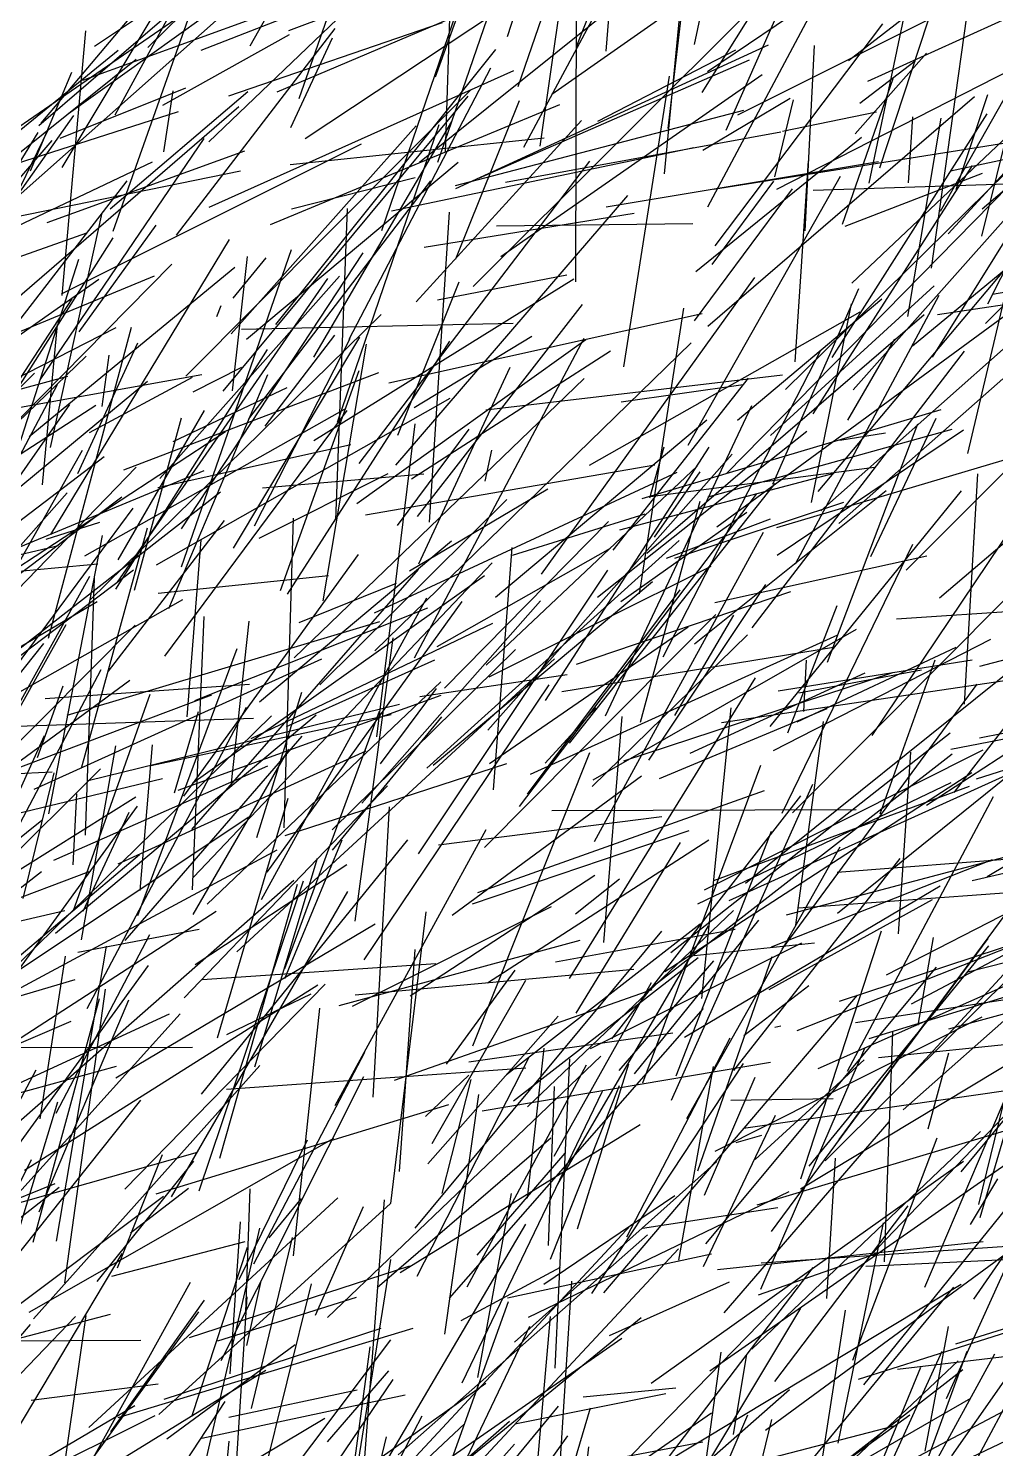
# Model space of a CAD drawing. Header units: metres. Extents: x 0 to 1019, y 0 to 619.
# Drawn here: x 173.8 to 234.1, y 217.4 to 306 of the extents above; entities that cross this region are included whole.
import ezdxf

# ---------------------------------------------------------------- set-up
doc = ezdxf.new("R2010")
doc.units = ezdxf.units.M

msp = doc.modelspace()

# ---------------------------------------------------------------- linework, layer by layer
at = {"color": 62}
for p, q in [((209.779, 304.554), (211.444, 324.235)), ((207.953, 304.873), (212.127, 315.459)), ((178.358, 282.395), (178.802, 285.59)), ((198.511, 238.116), (201.226, 240.697))]:
    msp.add_line(p, q, dxfattribs=at)
at = {"color": 143}
for p, q in [((181.198, 304.777), (200.16, 323.365)), ((181.83, 277.352), (193.869, 280.024)), ((163.729, 268.049), (178.486, 279.278)), ((177.067, 259.836), (181.179, 274.834))]:
    msp.add_line(p, q, dxfattribs=at)
at = {"color": 248}
for p, q in [((199.139, 302.951), (206.029, 321.989)), ((172.806, 282.273), (184.572, 284.397)), ((226.371, 261.867), (236.427, 276.847)), ((225.315, 216.84), (231.741, 222.878))]:
    msp.add_line(p, q, dxfattribs=at)
at = {"color": 103}
for p, q in [((215.778, 301.976), (228.203, 321.794)), ((196.408, 294.602), (215.245, 298.547)), ((195.723, 260.116), (199.213, 264.809))]:
    msp.add_line(p, q, dxfattribs=at)
at = {"color": 179}
for p, q in [((204.299, 302.344), (210.138, 319.398)), ((194.241, 276.34), (208.513, 286.565)), ((221.687, 243.492), (234.971, 248.727))]:
    msp.add_line(p, q, dxfattribs=at)
at = {"color": 89}
for p, q in [((213.657, 299.734), (215.891, 318.884)), ((200.415, 291.598), (204.389, 301.467))]:
    msp.add_line(p, q, dxfattribs=at)
at = {"color": 63}
for p, q in [((215.291, 304.965), (218.21, 318.738)), ((165.973, 263.155), (178.049, 270.231)), ((168.501, 230.245), (174.244, 241.02)), ((195.989, 214.075), (215.804, 217.828))]:
    msp.add_line(p, q, dxfattribs=at)
at = {"color": 129}
for p, q in [((217.273, 299.624), (225.7, 318.726)), ((221.396, 257.058), (235.008, 270.718)), ((202.509, 260.136), (214.9, 268.651)), ((162.991, 224.103), (180.774, 224.173))]:
    msp.add_line(p, q, dxfattribs=at)
at = {"color": 127}
for p, q in [((224.905, 303.964), (242.638, 317.738)), ((195.803, 293.368), (201.002, 308.594)), ((173.878, 297.095), (176.457, 303.243)), ((180.584, 250.648), (186.764, 267.312)), ((217.744, 240.982), (228.11, 254.202)), ((231.014, 220.537), (238.978, 238.153))]:
    msp.add_line(p, q, dxfattribs=at)
at = {"color": 3}
for p, q in [((174.399, 299.91), (194.283, 316.998)), ((188.528, 281.166), (192.858, 286.85)), ((169.419, 272.628), (176.349, 282.52)), ((216.589, 235.949), (233.234, 244.328))]:
    msp.add_line(p, q, dxfattribs=at)
at = {"color": 71}
for p, q in [((190.649, 301.605), (195.919, 316.757)), ((233.58, 288.795), (238.878, 299.286)), ((183.453, 258.089), (194.331, 273.159)), ((226.276, 229.456), (244.529, 248.506)), ((174.062, 230.277), (178.182, 245.48)), ((182.386, 218.029), (190.386, 223.893))]:
    msp.add_line(p, q, dxfattribs=at)
at = {"color": 24}
for p, q in [((213.426, 296.9), (215.301, 316.228)), ((185.025, 294.817), (204.019, 303.335)), ((203.504, 296.39), (220.682, 299.523)), ((184.125, 264.069), (198.673, 269.846)), ((228.025, 249.513), (228.788, 260.828)), ((200.024, 226.798), (215.859, 244.852))]:
    msp.add_line(p, q, dxfattribs=at)
at = {"color": 230}
msp.add_line((175.857, 297.299), (186.67, 315.32), dxfattribs=at)
at = {"color": 11}
for p, q in [((199.769, 298.26), (200.331, 315.452)), ((173.43, 251.722), (175.356, 259.547)), ((184.572, 218.059), (197.25, 220.769))]:
    msp.add_line(p, q, dxfattribs=at)
at = {"color": 140}
for p, q in [((203.641, 305.472), (206.829, 315.373)), ((232.885, 259.172), (252.082, 265.293)), ((182.681, 233.105), (193.678, 252.156))]:
    msp.add_line(p, q, dxfattribs=at)
at = {"color": 95}
for p, q in [((176.257, 300.669), (194.328, 313.605)), ((179.701, 278.449), (195.617, 284.51)), ((203.947, 273.113), (212.21, 275.707)), ((175.023, 256.99), (178.376, 274.34)), ((206.322, 229.215), (210.617, 240.047)), ((204.191, 206.133), (221.229, 221.104))]:
    msp.add_line(p, q, dxfattribs=at)
at = {"color": 250}
for p, q in [((187.592, 304.889), (192.818, 314.17)), ((176.844, 278.216), (180.587, 286.365)), ((190.327, 266.716), (208.418, 284.137)), ((233.111, 231.826), (236.169, 242.239)), ((229.659, 227.475), (234.924, 239.829))]:
    msp.add_line(p, q, dxfattribs=at)
at = {"color": 206}
for p, q in [((226.186, 296.322), (229.85, 313.73)), ((163.686, 288.383), (177.405, 293.227))]:
    msp.add_line(p, q, dxfattribs=at)
at = {"color": 69}
for p, q in [((230.638, 294.563), (241.813, 314.342)), ((174.921, 293.857), (187.249, 298.339)), ((221.022, 250.697), (237.017, 254.938)), ((186.104, 239.833), (204.774, 241.159)), ((206.192, 230.066), (206.554, 239.983)), ((178.949, 228.172), (187.267, 230.323)), ((160.771, 209.881), (173.891, 225.14)), ((204.098, 216.75), (206.812, 220.054))]:
    msp.add_line(p, q, dxfattribs=at)
at = {"color": 61}
for p, q in [((174.546, 300.07), (185.126, 312.623)), ((172.117, 236.868), (190.305, 252.864))]:
    msp.add_line(p, q, dxfattribs=at)
at = {"color": 126}
for p, q in [((177.882, 304.867), (189.611, 312.713)), ((231.25, 297.084), (248.453, 300.758))]:
    msp.add_line(p, q, dxfattribs=at)
at = {"color": 106}
for p, q in [((179.04, 293.328), (185.897, 312.718)), ((217.982, 281.544), (226.987, 289.112)), ((186.408, 258.733), (187.518, 269.013))]:
    msp.add_line(p, q, dxfattribs=at)
at = {"color": 98}
for p, q in [((179.164, 300.581), (185.778, 312.747)), ((231.114, 293.15), (239.269, 302.069)), ((223.237, 207.463), (229.415, 222.496))]:
    msp.add_line(p, q, dxfattribs=at)
at = {"color": 13}
msp.add_line((171.689, 298.833), (190.707, 311.908), dxfattribs=at)
at = {"color": 148}
for p, q in [((185.015, 298.905), (198.999, 312.275)), ((182.257, 266.833), (193.634, 282.138))]:
    msp.add_line(p, q, dxfattribs=at)
at = {"color": 65}
for p, q in [((198.15, 297.637), (216.027, 311.98)), ((172.681, 283.26), (176.489, 289.1)), ((212.509, 276.688), (213.413, 279.886)), ((190.637, 268.933), (196.708, 271.376))]:
    msp.add_line(p, q, dxfattribs=at)
at = {"color": 167}
for p, q in [((216.096, 303.291), (229.844, 312.57)), ((171.328, 286.278), (181.609, 290.547)), ((199.267, 289.052), (207.326, 290.604)), ((180.715, 252.211), (181.494, 261.304)), ((196.582, 240.386), (212.649, 246.036))]:
    msp.add_line(p, q, dxfattribs=at)
at = {"color": 83}
for p, q in [((226.861, 297.284), (231.319, 310.861)), ((216.126, 287.408), (232.754, 301.728)), ((196.233, 283.866), (215.764, 288.192)), ((211.855, 270.704), (214.635, 288.533)), ((202.398, 262.201), (217.635, 279.418)), ((191.925, 265.031), (203.581, 276.585))]:
    msp.add_line(p, q, dxfattribs=at)
at = {"color": 78}
for p, q in [((184.524, 304.609), (200.215, 310.741)), ((195.482, 261.799), (197.882, 281.308)), ((184.558, 239.519), (197.423, 255.38)), ((207.99, 231.123), (211.197, 241.407)), ((208.7, 210.349), (222.702, 228.71)), ((229.018, 214.537), (232.292, 223.489))]:
    msp.add_line(p, q, dxfattribs=at)
at = {"color": 142}
for p, q in [((191.014, 299.114), (207.709, 310.163)), ((204.886, 238.73), (217.723, 250.974))]:
    msp.add_line(p, q, dxfattribs=at)
at = {"color": 215}
for p, q in [((199.29, 297.634), (203.603, 310.193)), ((226.111, 302.674), (237.473, 307.824)), ((177.318, 255.66), (177.879, 271.685))]:
    msp.add_line(p, q, dxfattribs=at)
at = {"color": 194}
for p, q in [((230.082, 291.019), (232.785, 310.428)), ((228.491, 272.183), (241.326, 285.041))]:
    msp.add_line(p, q, dxfattribs=at)
at = {"color": 133}
for p, q in [((177.159, 302.749), (195.454, 309.386)), ((189.921, 270.682), (200.038, 286.476)), ((198.935, 236.433), (204.784, 246.614)), ((192.403, 217.829), (196.233, 222.257))]:
    msp.add_line(p, q, dxfattribs=at)
at = {"color": 93}
for p, q in [((190.001, 305.848), (200.437, 309.79)), ((225.188, 283.437), (235.701, 295.257)), ((189.768, 255.635), (203.597, 260.139)), ((200.176, 250.67), (211.989, 259.367)), ((188.765, 230.546), (190.788, 233.001))]:
    msp.add_line(p, q, dxfattribs=at)
at = {"color": 178}
for p, q in [((201.5, 289.876), (221.481, 309.832)), ((205.665, 298.628), (207.118, 308.68)), ((220.515, 264.654), (232.604, 266.586)), ((197.641, 206.722), (216.356, 219.636))]:
    msp.add_line(p, q, dxfattribs=at)
at = {"color": 211}
for p, q in [((204.648, 298.558), (210.654, 309.772)), ((223.169, 275.89), (240.354, 291.142)), ((204, 239.086), (215.521, 248.025)), ((216.259, 222.261), (236.193, 236.196)), ((219.28, 227), (226.642, 229.566))]:
    msp.add_line(p, q, dxfattribs=at)
at = {"color": 76}
for p, q in [((206.407, 301.869), (217.768, 309.845)), ((191.546, 285.466), (200.151, 300.169)), ((221.796, 264.538), (229.448, 265.966)), ((209.646, 248.978), (210.785, 263.057)), ((186.898, 227.959), (191.167, 236.654))]:
    msp.add_line(p, q, dxfattribs=at)
at = {"color": 159}
for p, q in [((207.892, 290.16), (207.935, 309.319)), ((202.273, 282.181), (220.774, 284.374)), ((232.133, 263.825), (232.961, 278.204)), ((231.277, 261.025), (246.447, 263.925)), ((214.826, 237.985), (224.377, 254.931)), ((191.669, 225.724), (194.655, 232.509)), ((208.343, 220.639), (214.132, 221.203))]:
    msp.add_line(p, q, dxfattribs=at)
at = {"color": 253}
for p, q in [((216.131, 294.848), (223.787, 309.206)), ((179.199, 271.011), (188.672, 285.953)), ((197.898, 212.278), (214.297, 229.873)), ((215.67, 209.661), (232.022, 222.334))]:
    msp.add_line(p, q, dxfattribs=at)
at = {"color": 212}
for p, q in [((225.112, 290.083), (244.799, 308.701)), ((187.357, 286.6), (200.564, 297.636)), ((216.694, 274.893), (235.475, 288.661)), ((175.494, 238.323), (181.327, 249.465))]:
    msp.add_line(p, q, dxfattribs=at)
at = {"color": 14}
for p, q in [((233.241, 294.718), (249.113, 308.32)), ((217.309, 278.241), (236.624, 297.913)), ((197.644, 277.878), (210.051, 285.864)), ((205.914, 210.256), (208.805, 219.946))]:
    msp.add_line(p, q, dxfattribs=at)
at = {"color": 204}
for p, q in [((189.271, 302.018), (202.519, 307.625)), ((214.672, 243.072), (230.622, 252.513))]:
    msp.add_line(p, q, dxfattribs=at)
at = {"color": 23}
for p, q in [((217.993, 300.582), (232.745, 307.964)), ((224.841, 240.954), (233.94, 258.068))]:
    msp.add_line(p, q, dxfattribs=at)
at = {"color": 107}
for p, q in [((170.097, 292.835), (186.021, 306.957)), ((226.289, 273.031), (230.367, 281.659)), ((184.005, 258.918), (202.202, 271.862)), ((174.804, 264.187), (187.539, 265.074)), ((220.314, 243.686), (220.671, 243.77))]:
    msp.add_line(p, q, dxfattribs=at)
at = {"color": 5}
for p, q in [((175.862, 289.305), (177.344, 305.808)), ((183.3, 274.769), (194.626, 291.972))]:
    msp.add_line(p, q, dxfattribs=at)
at = {"color": 205}
for p, q in [((182.139, 301.192), (190.028, 305.597)), ((170.063, 262.823), (183.383, 270.349)), ((191.276, 205.995), (198.305, 219.453))]:
    msp.add_line(p, q, dxfattribs=at)
at = {"color": 109}
for p, q in [((182.99, 293.087), (192.88, 305.961)), ((215.3, 267.596), (227.244, 277.151)), ((179.212, 240.52), (195.374, 250.135)), ((193.134, 245.048), (208.169, 249.119)), ((206.816, 214.739), (207.641, 227.855))]:
    msp.add_line(p, q, dxfattribs=at)
at = {"color": 27}
for p, q in [((186.256, 301.769), (199.588, 306.348)), ((212.316, 273.246), (229.627, 288.124))]:
    msp.add_line(p, q, dxfattribs=at)
at = {"color": 247}
for p, q in [((216.591, 292.406), (227.029, 306.25)), ((215.819, 298.37), (221.252, 301.621)), ((209.741, 263.094), (218.868, 282.463))]:
    msp.add_line(p, q, dxfattribs=at)
at = {"color": 171}
for p, q in [((220.426, 295.936), (240.343, 306.134)), ((183.575, 284.274), (201.375, 302.15)), ((173.804, 225.909), (192.799, 236.758)), ((186.348, 222.074), (186.975, 231.556))]:
    msp.add_line(p, q, dxfattribs=at)
at = {"color": 15}
for p, q in [((189.18, 287.507), (202.899, 304.644)), ((210.889, 284.861), (213.735, 302.982)), ((212.041, 276.649), (230.669, 282.21)), ((221.621, 250.041), (223.333, 262.756)), ((204.064, 224.038), (216.693, 235.322))]:
    msp.add_line(p, q, dxfattribs=at)
at = {"color": 210}
for p, q in [((190.111, 299.797), (192.717, 305.383)), ((220.295, 296.706), (221.465, 301.517)), ((178.04, 227.821), (184.079, 235.329))]:
    msp.add_line(p, q, dxfattribs=at)
at = {"color": 235}
for p, q in [((200.416, 295.989), (219.907, 304.941)), ((225.604, 301.312), (229.05, 303.947)), ((224.866, 281.534), (227.789, 286.59)), ((219.719, 218.558), (236, 230.514)), ((197.041, 208.118), (203.704, 226.58))]:
    msp.add_line(p, q, dxfattribs=at)
at = {"color": 12}
for p, q in [((222.188, 293.347), (222.784, 304.914)), ((205.889, 227.663), (214.063, 233.187))]:
    msp.add_line(p, q, dxfattribs=at)
at = {"color": 222}
for p, q in [((233.216, 293.01), (236.311, 305.517)), ((224.521, 293.766), (227.685, 302.851)), ((162.322, 250.56), (180.421, 268.752)), ((226.773, 241.804), (236.963, 242.853))]:
    msp.add_line(p, q, dxfattribs=at)
at = {"color": 49}
for p, q in [((159.462, 288.441), (179.358, 304.609)), ((186.554, 273.563), (194.414, 286.718)), ((226.88, 256.99), (230.303, 266.598)), ((218.477, 252.673), (235.666, 266.464)), ((194.13, 245.713), (211.521, 247.312)), ((176.025, 227.737), (178.562, 246.06))]:
    msp.add_line(p, q, dxfattribs=at)
at = {"color": 151}
for p, q in [((162.93, 289.967), (180.471, 304.048)), ((198.092, 254.503), (209.883, 272.196)), ((174.423, 232.164), (180.027, 245.403))]:
    msp.add_line(p, q, dxfattribs=at)
at = {"color": 75}
for p, q in [((201.877, 296.652), (218.719, 304.004)), ((188.861, 293.732), (206.893, 301.232)), ((206.004, 264.07), (216.21, 279.864)), ((225.984, 228.79), (244.442, 229.675))]:
    msp.add_line(p, q, dxfattribs=at)
at = {"color": 182}
for p, q in [((209.27, 300.195), (217.87, 304.637)), ((186.48, 283.379), (187.422, 291.737)), ((213.861, 239.133), (222.674, 258.839))]:
    msp.add_line(p, q, dxfattribs=at)
at = {"color": 138}
for p, q in [((225.316, 299.391), (229.767, 304.427)), ((178.751, 265.881), (185.977, 275.287)), ((170.381, 251.018), (178.294, 265.992)), ((224.264, 217.755), (227.074, 231.494))]:
    msp.add_line(p, q, dxfattribs=at)
at = {"color": 111}
for p, q in [((193.768, 286.59), (202.585, 303.505)), ((183.658, 263.048), (184.538, 274.087))]:
    msp.add_line(p, q, dxfattribs=at)
at = {"color": 59}
msp.add_line((203.207, 291.747), (219.519, 303.098), dxfattribs=at)
at = {"color": 192}
for p, q in [((175.737, 299.126), (183.567, 302.266)), ((199.326, 255.064), (213.256, 256.83))]:
    msp.add_line(p, q, dxfattribs=at)
at = {"color": 137}
for p, q in [((178.862, 294.716), (187.431, 302.036)), ((229.686, 217.255), (231.129, 225.031)), ((213.999, 209.898), (232.522, 220.551))]:
    msp.add_line(p, q, dxfattribs=at)
at = {"color": 238}
for p, q in [((182.193, 298.268), (182.792, 302.068)), ((223.016, 241.111), (236.958, 247.286)), ((179.624, 216.795), (188.555, 222.298))]:
    msp.add_line(p, q, dxfattribs=at)
at = {"color": 242}
for p, q in [((167.205, 284.1), (186.878, 301.11)), ((164.48, 254.773), (174.72, 267.613)), ((231.498, 258.316), (235.613, 263.623)), ((172.187, 245.566), (189.264, 254.757)), ((193.967, 244.989), (206.373, 251.212)), ((163.229, 235.605), (182.549, 244.527))]:
    msp.add_line(p, q, dxfattribs=at)
at = {"color": 77}
for p, q in [((185.898, 283.356), (201.182, 301.754)), ((228.637, 296.34), (228.908, 300.453)), ((174.486, 284.055), (184.713, 299.113)), ((202.19, 254.885), (216.626, 269.421)), ((211.552, 240.773), (219.306, 250.372))]:
    msp.add_line(p, q, dxfattribs=at)
at = {"color": 115}
for p, q in [((220.97, 283.459), (239.112, 301.304)), ((212.234, 245.87), (231.371, 260.741)), ((165.589, 238.048), (185.468, 250.924)), ((179.764, 233.586), (192.256, 246.376)), ((206.956, 202.6), (208.709, 217.53))]:
    msp.add_line(p, q, dxfattribs=at)
at = {"color": 160}
for p, q in [((231.605, 295.928), (233.586, 301.849)), ((198.773, 275.177), (200.021, 294.517)), ((165.795, 265.268), (175.571, 283.774))]:
    msp.add_line(p, q, dxfattribs=at)
at = {"color": 64}
for p, q in [((162.888, 281.136), (176.593, 300.544)), ((170.981, 253.715), (174.591, 256.597)), ((166.662, 221.534), (182.177, 233.15))]:
    msp.add_line(p, q, dxfattribs=at)
at = {"color": 113}
for p, q in [((171.703, 297.145), (183.113, 300.785)), ((202.937, 293.665), (215.19, 293.81)), ((168.08, 247.102), (174.756, 261.88)), ((177.169, 250.922), (180.049, 257.087)), ((220.313, 221.591), (228.625, 232.542)), ((205.249, 213.649), (206.319, 225.654))]:
    msp.add_line(p, q, dxfattribs=at)
at = {"color": 50}
for p, q in [((197.943, 288.92), (208.242, 300.219)), ((194.143, 250.305), (196.493, 267.975))]:
    msp.add_line(p, q, dxfattribs=at)
at = {"color": 116}
for p, q in [((200.385, 296.169), (218.363, 300.874)), ((183.085, 258.466), (199.501, 264.399)), ((213.351, 211.875), (221.936, 226.172))]:
    msp.add_line(p, q, dxfattribs=at)
at = {"color": 8}
for p, q in [((220.788, 299.562), (226.651, 300.764)), ((203.567, 240.741), (215.645, 250.133))]:
    msp.add_line(p, q, dxfattribs=at)
at = {"color": 1}
for p, q in [((223.887, 285.453), (233.536, 300.642)), ((220.025, 280.583), (230.24, 289.915)), ((195.981, 212.529), (211.974, 225.593))]:
    msp.add_line(p, q, dxfattribs=at)
at = {"color": 119}
for p, q in [((228.597, 288.013), (230.677, 300.372)), ((221.924, 234.229), (226.951, 249.696))]:
    msp.add_line(p, q, dxfattribs=at)
at = {"color": 246}
for p, q in [((228.898, 286.178), (246.921, 301.096)), ((186.75, 248.379), (206.561, 266.657)), ((177.48, 259.069), (196.893, 263.831)), ((192.892, 238.814), (202.294, 256.015))]:
    msp.add_line(p, q, dxfattribs=at)
at = {"color": 241}
for p, q in [((162.16, 279.611), (174.359, 299.481)), ((190.171, 294.716), (197.884, 296.676)), ((213.237, 216.422), (231.915, 227.654)), ((185.594, 204.577), (200.975, 218.976))]:
    msp.add_line(p, q, dxfattribs=at)
at = {"color": 4}
for p, q in [((168.392, 286.119), (175.03, 299.73)), ((225.528, 221.73), (242.956, 227.274))]:
    msp.add_line(p, q, dxfattribs=at)
at = {"color": 32}
for p, q in [((186.407, 286.919), (197.929, 299.898)), ((198.598, 259.837), (214.337, 274.042)), ((171.003, 245.819), (187.498, 256.799)), ((158.235, 240.777), (174.574, 253.391))]:
    msp.add_line(p, q, dxfattribs=at)
at = {"color": 108}
for p, q in [((193.041, 281.41), (199.368, 299.972)), ((187.314, 225.916), (187.578, 233.604))]:
    msp.add_line(p, q, dxfattribs=at)
at = {"color": 147}
for p, q in [((167.881, 290.452), (175.233, 298.973)), ((179.346, 219.353), (197.741, 224.919))]:
    msp.add_line(p, q, dxfattribs=at)
at = {"color": 46}
for p, q in [((175.816, 289.42), (194.528, 298.782)), ((179.783, 249.098), (190.824, 261.839))]:
    msp.add_line(p, q, dxfattribs=at)
at = {"color": 199}
for p, q in [((190.087, 297.481), (205.919, 299.144)), ((228.015, 207.634), (237.066, 224.554))]:
    msp.add_line(p, q, dxfattribs=at)
at = {"color": 48}
for p, q in [((215.383, 290.817), (225.702, 299.198)), ((217.733, 218.29), (218.555, 223.289))]:
    msp.add_line(p, q, dxfattribs=at)
at = {"color": 255}
msp.add_line((216.472, 295.94), (236.099, 299.064), dxfattribs=at)
at = {"color": 189}
for p, q in [((165.942, 290.271), (181.489, 297.643)), ((220.004, 262.44), (231.942, 277.132)), ((166.625, 255.477), (182.108, 259.194))]:
    msp.add_line(p, q, dxfattribs=at)
at = {"color": 187}
for p, q in [((194.385, 278.844), (208.769, 297.681)), ((206.611, 222.419), (207.521, 241.709))]:
    msp.add_line(p, q, dxfattribs=at)
at = {"color": 26}
for p, q in [((209.786, 294.852), (226.767, 297.664)), ((189.467, 270.916), (194.373, 284.632)), ((188.165, 263.986), (200.137, 274.007)), ((207.025, 264.612), (223.965, 267.394)), ((222.437, 235.032), (233.656, 248.767)), ((184.6, 246.665), (199.16, 247.667))]:
    msp.add_line(p, q, dxfattribs=at)
at = {"color": 85}
for p, q in [((221.576, 285.173), (222.401, 297.702)), ((210.693, 270.238), (218.549, 275.808)), ((233.082, 266.2), (248.001, 270.168)), ((221.125, 262.035), (224.199, 269.993))]:
    msp.add_line(p, q, dxfattribs=at)
at = {"color": 228}
for p, q in [((230.133, 285.469), (237.747, 297.686)), ((210.882, 260.296), (227.671, 265.8))]:
    msp.add_line(p, q, dxfattribs=at)
at = {"color": 117}
for p, q in [((170.221, 293.655), (186.983, 297.079)), ((192.139, 270.272), (194.841, 286.279))]:
    msp.add_line(p, q, dxfattribs=at)
at = {"color": 101}
for p, q in [((214.907, 279.987), (224.407, 296.751)), ((186.521, 289.149), (188.585, 291.661)), ((168.416, 276.316), (177.963, 282.478)), ((176.567, 250.964), (181.354, 264.447))]:
    msp.add_line(p, q, dxfattribs=at)
at = {"color": 73}
for p, q in [((222.688, 281.944), (232.637, 297.416)), ((174.317, 260.504), (175.924, 264.971)), ((208.891, 227.086), (218.357, 241.426))]:
    msp.add_line(p, q, dxfattribs=at)
at = {"color": 184}
for p, q in [((224.688, 293.645), (233.248, 296.952)), ((228.241, 240.106), (240.533, 253.48)), ((199.041, 212.511), (205.016, 225.052))]:
    msp.add_line(p, q, dxfattribs=at)
at = {"color": 121}
for p, q in [((232.331, 279.456), (236.523, 297.204)), ((230.563, 270.461), (240.435, 278.878)), ((171.067, 207.575), (184.386, 225.935)), ((229.879, 215.762), (234.027, 223.319))]:
    msp.add_line(p, q, dxfattribs=at)
at = {"color": 164}
msp.add_line((233.445, 287.564), (242.831, 297.024), dxfattribs=at)
at = {"color": 195}
for p, q in [((167.858, 280.857), (179.907, 296.461)), ((188.35, 277.322), (198.411, 278.196))]:
    msp.add_line(p, q, dxfattribs=at)
at = {"color": 245}
for p, q in [((187.511, 281.624), (198.862, 296.456)), ((204.382, 257.453), (219.155, 276.921)), ((209.059, 255.263), (219.589, 274.555))]:
    msp.add_line(p, q, dxfattribs=at)
at = {"color": 135}
msp.add_line((215.3, 287.728), (221.396, 295.961), dxfattribs=at)
at = {"color": 34}
for p, q in [((216.397, 291.251), (220.236, 296.451)), ((198.996, 260.034), (212.672, 271.477)), ((224.316, 236.678), (236.156, 252.716)), ((173.919, 220.431), (181.84, 221.459))]:
    msp.add_line(p, q, dxfattribs=at)
at = {"color": 130}
for p, q in [((222.7, 295.878), (239.909, 296.437)), ((179.354, 272.834), (184.734, 282.133)), ((177.424, 244.845), (187.351, 263.646)), ((174.484, 205.729), (177.354, 225.72))]:
    msp.add_line(p, q, dxfattribs=at)
at = {"color": 58}
for p, q in [((196.668, 278.734), (211.139, 295.543)), ((165.725, 225.121), (183.213, 244.513)), ((188.72, 211.919), (202.288, 221.498))]:
    msp.add_line(p, q, dxfattribs=at)
at = {"color": 18}
for p, q in [((223.015, 277.093), (238.46, 295.468)), ((181.943, 277.906), (193.153, 290.518)), ((202.24, 277.729), (202.654, 279.667)), ((195.259, 239.325), (196.264, 257.428))]:
    msp.add_line(p, q, dxfattribs=at)
at = {"color": 29}
for p, q in [((175.134, 279.833), (178.346, 294.459)), ((216.558, 270.179), (229.785, 273.085)), ((227.944, 222.367), (244.211, 224.285))]:
    msp.add_line(p, q, dxfattribs=at)
at = {"color": 42}
for p, q in [((192.935, 275.309), (193.665, 294.734)), ((170.52, 259.07), (177.583, 271.812)), ((177.067, 249.141), (179.215, 261.234))]:
    msp.add_line(p, q, dxfattribs=at)
at = {"color": 10}
for p, q in [((198.441, 292.327), (211.525, 294.453)), ((197.802, 282.333), (205.158, 286.78)), ((215.928, 233.223), (219.071, 240.566)), ((155.937, 226.129), (175.425, 233.936))]:
    msp.add_line(p, q, dxfattribs=at)
at = {"color": 37}
for p, q in [((176.931, 287.042), (181.725, 293.694)), ((233.063, 261.74), (247.327, 264.548)), ((185.554, 243.018), (189.946, 257.978)), ((204.879, 233.026), (205.917, 242.372)), ((222.11, 209.329), (224.703, 226.044))]:
    msp.add_line(p, q, dxfattribs=at)
at = {"color": 217}
for p, q in [((169.192, 277.379), (179.04, 292.917)), ((162.02, 270.545), (175.638, 273.724)), ((205.077, 259.476), (224.237, 268.159)), ((207.881, 250.754), (210.62, 252.947)), ((181.726, 233.292), (199.979, 238.869))]:
    msp.add_line(p, q, dxfattribs=at)
at = {"color": 17}
for p, q in [((175.155, 274.403), (186.303, 292.809)), ((201.776, 221.846), (203.878, 233.324)), ((202.961, 208.39), (221.708, 227.626))]:
    msp.add_line(p, q, dxfattribs=at)
at = {"color": 188}
for p, q in [((233.878, 289.407), (250.607, 292.324)), ((160.319, 262.268), (179.578, 276.759)), ((219.947, 246.036), (230.135, 251.655)), ((203.624, 226.806), (216.359, 229.565))]:
    msp.add_line(p, q, dxfattribs=at)
at = {"color": 22}
for p, q in [((171.357, 274.312), (176.9, 291.582)), ((196.892, 234.688), (197.873, 248.543)), ((211.077, 230.608), (217.517, 243.021)), ((223.545, 226.772), (224.093, 235.529))]:
    msp.add_line(p, q, dxfattribs=at)
at = {"color": 91}
for p, q in [((183.306, 272.402), (190.154, 292.181)), ((220.419, 274.844), (239.832, 280.61)), ((210.639, 274.693), (224.012, 278.237))]:
    msp.add_line(p, q, dxfattribs=at)
at = {"color": 186}
for p, q in [((168.287, 276.64), (182.706, 291.272)), ((183.948, 256.02), (198.092, 272.229)), ((216.495, 252.84), (232.442, 258.708))]:
    msp.add_line(p, q, dxfattribs=at)
at = {"color": 236}
for p, q in [((173.795, 280.523), (186.621, 291.083)), ((189.752, 247.356), (195.656, 263.395)), ((227.277, 246.957), (236.545, 251.719))]:
    msp.add_line(p, q, dxfattribs=at)
at = {"color": 232}
for p, q in [((169.337, 284.131), (178.142, 290.325)), ((192.932, 204.91), (196.084, 218.152))]:
    msp.add_line(p, q, dxfattribs=at)
at = {"color": 180}
msp.add_line((179.309, 271.429), (192.425, 290.381), dxfattribs=at)
at = {"color": 47}
for p, q in [((191.565, 280.267), (207.778, 290.354)), ((169.894, 220.303), (175.585, 239.029))]:
    msp.add_line(p, q, dxfattribs=at)
at = {"color": 144}
for p, q in [((196.793, 280.596), (200.623, 290.16)), ((227.894, 269.154), (243.962, 270.209)), ((220.092, 248.697), (233.869, 254.153))]:
    msp.add_line(p, q, dxfattribs=at)
at = {"color": 105}
for p, q in [((205.752, 271.929), (219.067, 290.433)), ((202.494, 265.542), (216.34, 272.434)), ((220.093, 230.939), (233.613, 249.21)), ((190.277, 229.44), (191.933, 244.876))]:
    msp.add_line(p, q, dxfattribs=at)
at = {"color": 154}
for p, q in [((220.186, 277.554), (225.546, 289.757)), ((168.564, 263.31), (180.306, 272.211)), ((224.192, 253.361), (238.927, 254.487))]:
    msp.add_line(p, q, dxfattribs=at)
at = {"color": 82}
for p, q in [((230.454, 288.131), (245.945, 290.417)), ((232.51, 231.377), (234.215, 234.242))]:
    msp.add_line(p, q, dxfattribs=at)
at = {"color": 88}
for p, q in [((198.023, 275.533), (208.317, 288.761)), ((187.858, 274.957), (193.822, 286.638)), ((197.873, 231.147), (213.252, 249.668))]:
    msp.add_line(p, q, dxfattribs=at)
at = {"color": 55}
msp.add_line((221.596, 272.582), (230.551, 289.343), dxfattribs=at)
at = {"color": 2}
for p, q in [((222.581, 276.405), (225.078, 288.793)), ((233.549, 253.079), (238.232, 255.904))]:
    msp.add_line(p, q, dxfattribs=at)
at = {"color": 52}
for p, q in [((177.581, 270.313), (195.748, 288.132)), ((215.277, 248.153), (222.781, 248.941)), ((215.504, 234.731), (220.132, 248.086))]:
    msp.add_line(p, q, dxfattribs=at)
at = {"color": 165}
for p, q in [((185.505, 288.009), (185.778, 288.697)), ((166.691, 257.454), (185.192, 264.42)), ((215.86, 228.756), (220.341, 238.207))]:
    msp.add_line(p, q, dxfattribs=at)
at = {"color": 35}
for p, q in [((208.74, 278.726), (225.624, 288.299)), ((160.555, 270.736), (174.132, 284.476)), ((184.146, 247.6), (193.616, 253.829))]:
    msp.add_line(p, q, dxfattribs=at)
at = {"color": 173}
for p, q in [((162.841, 278.96), (179.222, 287.321)), ((174.627, 277.503), (175.57, 287.501)), ((232.604, 252.832), (251.656, 257.273))]:
    msp.add_line(p, q, dxfattribs=at)
at = {"color": 220}
for p, q in [((175.009, 267.948), (180.187, 287.344)), ((213.812, 248.337), (231.23, 262.04))]:
    msp.add_line(p, q, dxfattribs=at)
at = {"color": 240}
for p, q in [((187.038, 287.218), (203.989, 287.583)), ((188.639, 253.357), (200.811, 270.243)), ((206.546, 235.643), (212.604, 246.475)), ((231.585, 223.941), (236.411, 225.454)), ((201.239, 209.596), (207.404, 218.216))]:
    msp.add_line(p, q, dxfattribs=at)
at = {"color": 229}
msp.add_line((195.357, 267.155), (215.084, 286.37), dxfattribs=at)
at = {"color": 254}
for p, q in [((197.842, 266.714), (208.41, 286.661)), ((167.546, 249.977), (180.45, 258.044))]:
    msp.add_line(p, q, dxfattribs=at)
at = {"color": 120}
msp.add_line((169.008, 277.477), (177.353, 285.539), dxfattribs=at)
at = {"color": 43}
for p, q in [((213.346, 266.775), (223.175, 285.898)), ((220.764, 248.552), (232.932, 265.082)), ((167.647, 222.727), (180.776, 239.14))]:
    msp.add_line(p, q, dxfattribs=at)
at = {"color": 99}
for p, q in [((218.89, 268.586), (232.141, 285.835)), ((167.366, 212.357), (181.657, 219.476))]:
    msp.add_line(p, q, dxfattribs=at)
at = {"color": 122}
for p, q in [((167.096, 281.811), (176.212, 284.294)), ((166.897, 237.872), (179.247, 241.267))]:
    msp.add_line(p, q, dxfattribs=at)
at = {"color": 153}
for p, q in [((182.519, 269.797), (188.677, 284.382)), ((231.924, 234.677), (243.518, 248.706))]:
    msp.add_line(p, q, dxfattribs=at)
at = {"color": 104}
for p, q in [((184.027, 283.317), (187.072, 284.843)), ((194.542, 257.664), (205.687, 270.281)), ((223.453, 235.351), (242.2, 254.029))]:
    msp.add_line(p, q, dxfattribs=at)
at = {"color": 66}
for p, q in [((198.113, 272.59), (203.8, 284.847)), ((202.382, 246.461), (216.195, 255.373)), ((198.659, 235.168), (206.793, 244.378))]:
    msp.add_line(p, q, dxfattribs=at)
at = {"color": 163}
msp.add_line((168.969, 273.867), (181.187, 283.969), dxfattribs=at)
at = {"color": 227}
for p, q in [((177.566, 280.775), (183.979, 284.228)), ((174.083, 225.5), (188.196, 241.308)), ((202.054, 238.482), (220.03, 241.507))]:
    msp.add_line(p, q, dxfattribs=at)
at = {"color": 191}
for p, q in [((182.787, 280.203), (189.891, 283.58)), ((166.838, 261.471), (177.139, 279.677)), ((183.996, 252.261), (184.715, 269.305)), ((185.698, 235.527), (190.535, 252.606))]:
    msp.add_line(p, q, dxfattribs=at)
at = {"color": 87}
for p, q in [((210.217, 273.431), (218.671, 284.16)), ((221.101, 212.633), (239.806, 222.512))]:
    msp.add_line(p, q, dxfattribs=at)
at = {"color": 249}
for p, q in [((210.713, 282.68), (218.331, 283.772)), ((199.248, 267.419), (210.054, 273.552))]:
    msp.add_line(p, q, dxfattribs=at)
at = {"color": 36}
for p, q in [((224.304, 275.092), (234.521, 284.123)), ((171.03, 241.75), (176.421, 244.071))]:
    msp.add_line(p, q, dxfattribs=at)
at = {"color": 251}
msp.add_line((181.737, 272.529), (200.058, 282.916), dxfattribs=at)
at = {"color": 28}
msp.add_line((177.268, 273.087), (193.507, 282.247), dxfattribs=at)
at = {"color": 70}
for p, q in [((180.363, 270.932), (183.296, 281.676)), ((215.023, 260.767), (225.942, 265.776)), ((210.004, 224.456), (217.485, 227.817)), ((204.097, 218.962), (213.5, 220.84))]:
    msp.add_line(p, q, dxfattribs=at)
at = {"color": 190}
for p, q in [((171.548, 271.337), (186.048, 280.844)), ((182.218, 220.487), (195.756, 224.925))]:
    msp.add_line(p, q, dxfattribs=at)
at = {"color": 21}
msp.add_line((196.765, 274.97), (201.242, 280.974), dxfattribs=at)
at = {"color": 208}
for p, q in [((202.889, 270.497), (216.063, 281.56)), ((157.288, 258.82), (175.242, 259.605)), ((160.851, 242.485), (178.261, 259.799)), ((210.606, 240.994), (216.497, 247.831))]:
    msp.add_line(p, q, dxfattribs=at)
at = {"color": 201}
msp.add_line((209.246, 270.5), (222.296, 280.862), dxfattribs=at)
at = {"color": 90}
for p, q in [((216.156, 276.75), (231.356, 280.977)), ((181.347, 204.286), (196.36, 224.187))]:
    msp.add_line(p, q, dxfattribs=at)
at = {"color": 203}
for p, q in [((220.454, 273.128), (232.064, 280.938)), ((229.857, 237.36), (231.157, 242.092)), ((157.144, 219.241), (175.666, 233.707))]:
    msp.add_line(p, q, dxfattribs=at)
at = {"color": 38}
for p, q in [((223.585, 266.451), (229.212, 281.322)), ((212.453, 260.346), (219.736, 271.298)), ((183.466, 245.513), (196.142, 258.739))]:
    msp.add_line(p, q, dxfattribs=at)
at = {"color": 202}
msp.add_line((224.365, 280.288), (227.201, 280.751), dxfattribs=at)
at = {"color": 176}
for p, q in [((169.09, 271.932), (184.722, 278.405)), ((197.553, 245.636), (209.086, 253.176)), ((185.565, 224.127), (194.215, 226.848))]:
    msp.add_line(p, q, dxfattribs=at)
at = {"color": 155}
for p, q in [((169.552, 267.349), (180.485, 278.601)), ((188.141, 274.182), (196.198, 278.222)), ((169.098, 225.636), (173.953, 235.435))]:
    msp.add_line(p, q, dxfattribs=at)
at = {"color": 79}
for p, q in [((194.769, 275.64), (212.82, 278.755)), ((213.541, 272.926), (220.025, 275.383)), ((198.162, 264.307), (207.359, 265.69)), ((186.82, 209.163), (191.414, 227.693))]:
    msp.add_line(p, q, dxfattribs=at)
at = {"color": 41}
msp.add_line((195.335, 269.521), (214.221, 278.299), dxfattribs=at)
at = {"color": 168}
for p, q in [((202.308, 266.268), (215.458, 278.682)), ((217.892, 236.505), (219.494, 236.953)), ((193.364, 205.737), (204.061, 217.679))]:
    msp.add_line(p, q, dxfattribs=at)
at = {"color": 197}
for p, q in [((212.522, 276.784), (226.511, 278.605)), ((228.311, 238.54), (238.449, 247.52)), ((193.374, 210.552), (196.357, 229.211))]:
    msp.add_line(p, q, dxfattribs=at)
at = {"color": 60}
for p, q in [((212.801, 274.247), (215.651, 278.311)), ((189.711, 256.113), (190.29, 275.424)), ((161.219, 271.035), (178.094, 272.583)), ((221.692, 262.733), (231.608, 267.394)), ((201.224, 241.527), (213.949, 243.332))]:
    msp.add_line(p, q, dxfattribs=at)
at = {"color": 177}
for p, q in [((197.513, 272.155), (206.145, 277.255)), ((187.81, 228.931), (194.735, 242.127))]:
    msp.add_line(p, q, dxfattribs=at)
at = {"color": 231}
for p, q in [((207.499, 261.409), (220.335, 277.593)), ((202.751, 258.494), (203.916, 273.609)), ((221.898, 233.601), (241.6, 245.472)), ((187.387, 223.839), (188.247, 227.763))]:
    msp.add_line(p, q, dxfattribs=at)
at = {"color": 100}
msp.add_line((159.549, 258.314), (176.18, 277.016), dxfattribs=at)
at = {"color": 56}
for p, q in [((172.49, 266.75), (185.734, 277.063)), ((233.022, 232.636), (236.889, 248.455)), ((200.801, 221.515), (209.558, 239.703)), ((216.922, 215.531), (218.618, 219.512)), ((217.752, 209.474), (220.117, 219.215))]:
    msp.add_line(p, q, dxfattribs=at)
at = {"color": 207}
msp.add_line((211.929, 262.718), (215.644, 276.484), dxfattribs=at)
at = {"color": 152}
for p, q in [((214.077, 272.93), (224.615, 276.436)), ((178.164, 210.931), (192.245, 219.301))]:
    msp.add_line(p, q, dxfattribs=at)
at = {"color": 102}
msp.add_line((166.455, 257.389), (180.286, 276.057), dxfattribs=at)
at = {"color": 110}
for p, q in [((174.854, 274.111), (178.213, 275.178)), ((164.558, 253.918), (180.081, 265.337))]:
    msp.add_line(p, q, dxfattribs=at)
at = {"color": 74}
for p, q in [((199.705, 264.823), (209.924, 275.224)), ((181.846, 270.749), (192.474, 271.861)), ((222.12, 263.383), (222.271, 266.569)), ((229.772, 257.536), (244.286, 267.01))]:
    msp.add_line(p, q, dxfattribs=at)
at = {"color": 33}
for p, q in [((220.76, 257.03), (228.913, 273.815)), ((188.286, 251.658), (198.612, 270.454))]:
    msp.add_line(p, q, dxfattribs=at)
at = {"color": 225}
for p, q in [((184.041, 253.04), (202.667, 272.65)), ((225.168, 222.919), (230.434, 236.793)), ((175.007, 211.775), (183.864, 227.795))]:
    msp.add_line(p, q, dxfattribs=at)
at = {"color": 6}
msp.add_line((204.88, 258.216), (214.397, 270.967), dxfattribs=at)
at = {"color": 196}
for p, q in [((207.936, 266.333), (221.304, 270.867)), ((218.353, 237.384), (238.272, 240.262))]:
    msp.add_line(p, q, dxfattribs=at)
at = {"color": 112}
for p, q in [((214.058, 263.122), (217.756, 269.384)), ((174.481, 237.974), (176.079, 248.122)), ((219.193, 232.604), (236.562, 237.808))]:
    msp.add_line(p, q, dxfattribs=at)
at = {"color": 30}
for p, q in [((168.699, 255.554), (176.12, 268.801)), ((174.106, 258.54), (192.046, 266.651)), ((175.517, 230.343), (178.627, 248.745)), ((195.499, 227.446), (206.326, 236.781))]:
    msp.add_line(p, q, dxfattribs=at)
at = {"color": 128}
for p, q in [((176.169, 263.143), (195.678, 268.995)), ((184.397, 233.485), (190.913, 252.82)), ((201.112, 227.495), (208.55, 241.332))]:
    msp.add_line(p, q, dxfattribs=at)
at = {"color": 150}
for p, q in [((187.655, 261.682), (202.714, 268.878)), ((215.757, 245.469), (217.579, 263.611)), ((217.148, 225.884), (227.434, 237.782))]:
    msp.add_line(p, q, dxfattribs=at)
at = {"color": 219}
for p, q in [((208.966, 259.115), (225.401, 268.517)), ((231.163, 243.587), (243.551, 247.007))]:
    msp.add_line(p, q, dxfattribs=at)
at = {"color": 131}
for p, q in [((208.92, 258.695), (218.608, 268.158)), ((207.497, 246.724), (219.089, 265.482)), ((188.001, 255.508), (190.807, 264.573)), ((213.489, 208.539), (228.724, 219.523))]:
    msp.add_line(p, q, dxfattribs=at)
at = {"color": 19}
for p, q in [((220.216, 260.948), (233.784, 267.893)), ((189.738, 246.729), (193.316, 255.364)), ((207.919, 244.572), (214.423, 255.21))]:
    msp.add_line(p, q, dxfattribs=at)
at = {"color": 20}
for p, q in [((189.858, 262.446), (199.104, 266.589)), ((183.702, 211.802), (188.197, 231.155))]:
    msp.add_line(p, q, dxfattribs=at)
at = {"color": 233}
for p, q in [((192.698, 255.985), (204.129, 267.248)), ((167.595, 239.625), (180.563, 257.476))]:
    msp.add_line(p, q, dxfattribs=at)
at = {"color": 84}
msp.add_line((184.895, 251.353), (199.465, 265.221), dxfattribs=at)
at = {"color": 158}
for p, q in [((194.694, 247.88), (206.228, 265.027)), ((212.076, 240.224), (219.428, 260.026)), ((179.305, 228.68), (182.123, 235.744))]:
    msp.add_line(p, q, dxfattribs=at)
at = {"color": 124}
for p, q in [((216.982, 262.697), (235.621, 265.446)), ((169.145, 230.854), (181.252, 247.534))]:
    msp.add_line(p, q, dxfattribs=at)
at = {"color": 67}
for p, q in [((172.192, 246.724), (188.915, 263.096)), ((200.733, 225.393), (206.931, 228.727))]:
    msp.add_line(p, q, dxfattribs=at)
at = {"color": 123}
for p, q in [((175.451, 249.557), (191.711, 263.156)), ((206.393, 257.196), (225.373, 257.261)), ((169.615, 249.477), (176.03, 250.968)), ((204.95, 225.615), (221.188, 233.444))]:
    msp.add_line(p, q, dxfattribs=at)
at = {"color": 239}
for p, q in [((181.383, 260.002), (196.375, 263.192)), ((195.199, 214.014), (211.318, 231.349))]:
    msp.add_line(p, q, dxfattribs=at)
at = {"color": 166}
msp.add_line((182.866, 258.309), (184.37, 263.374), dxfattribs=at)
at = {"color": 139}
msp.add_line((192.724, 254.731), (199.543, 263.047), dxfattribs=at)
at = {"color": 169}
for p, q in [((205.982, 260.162), (209.137, 263.598)), ((224.328, 245.318), (237.991, 249.797))]:
    msp.add_line(p, q, dxfattribs=at)
at = {"color": 209}
for p, q in [((213.108, 259.206), (223.568, 263.562)), ((224.476, 209.72), (230.73, 223.488))]:
    msp.add_line(p, q, dxfattribs=at)
at = {"color": 170}
msp.add_line((170.793, 262.39), (187.792, 262.968), dxfattribs=at)
at = {"color": 45}
msp.add_line((179.346, 253.868), (194.814, 260.914), dxfattribs=at)
at = {"color": 237}
for p, q in [((184.039, 250.716), (189.988, 261.022)), ((176.842, 248.372), (184.404, 249.806))]:
    msp.add_line(p, q, dxfattribs=at)
at = {"color": 141}
for p, q in [((201.476, 242.521), (208.773, 260.809)), ((181.879, 219.53), (196.338, 232.691))]:
    msp.add_line(p, q, dxfattribs=at)
at = {"color": 185}
for p, q in [((215.912, 252.263), (233.295, 260.973)), ((201.776, 252.09), (219.652, 258.441)), ((186.395, 211.422), (187.405, 226.864))]:
    msp.add_line(p, q, dxfattribs=at)
at = {"color": 175}
for p, q in [((224.222, 250.799), (236.559, 260.767)), ((218.377, 243.166), (222.43, 246.279)), ((171.198, 215.472), (179.594, 229.579))]:
    msp.add_line(p, q, dxfattribs=at)
at = {"color": 68}
msp.add_line((175.336, 254.105), (188.687, 259.99), dxfattribs=at)
at = {"color": 161}
for p, q in [((213.442, 247.163), (232.599, 259.579)), ((168.761, 244.385), (180.681, 254.459)), ((215.993, 230.181), (230.387, 247.425))]:
    msp.add_line(p, q, dxfattribs=at)
at = {"color": 86}
msp.add_line((217.449, 251.586), (235.611, 259.803), dxfattribs=at)
at = {"color": 40}
msp.add_line((215.492, 251.375), (231.305, 258.94), dxfattribs=at)
at = {"color": 39}
for p, q in [((176.547, 253.807), (176.772, 258.241)), ((226.189, 242.975), (242.614, 248.025))]:
    msp.add_line(p, q, dxfattribs=at)
at = {"color": 80}
msp.add_line((210.133, 242.969), (221.918, 258.121), dxfattribs=at)
at = {"color": 31}
msp.add_line((201.449, 251.377), (214.958, 255.951), dxfattribs=at)
at = {"color": 16}
for p, q in [((214.156, 240.663), (220.102, 255.911)), ((189.098, 206.322), (203.754, 219.121))]:
    msp.add_line(p, q, dxfattribs=at)
at = {"color": 174}
for p, q in [((187.87, 241.212), (191.781, 254.225)), ((175.788, 204.8), (186.031, 220.344))]:
    msp.add_line(p, q, dxfattribs=at)
at = {"color": 81}
for p, q in [((228.834, 245.14), (246.904, 254.744)), ((177.531, 218.724), (193.051, 233.054)), ((180.118, 230.863), (183.735, 233.643)), ((157.577, 205.837), (176.702, 225.639))]:
    msp.add_line(p, q, dxfattribs=at)
at = {"color": 181}
for p, q in [((162.828, 247.857), (177.539, 253.396)), ((229.249, 243.806), (230.206, 249.288)), ((199.561, 233.326), (201.367, 240.434)), ((187.182, 207.991), (196.494, 221.721))]:
    msp.add_line(p, q, dxfattribs=at)
at = {"color": 146}
for p, q in [((221.785, 251.127), (239.921, 252.469)), ((196.941, 228.398), (211.908, 237.614))]:
    msp.add_line(p, q, dxfattribs=at)
at = {"color": 149}
for p, q in [((196.365, 232.704), (198.566, 250.886)), ((172.395, 242.422), (183.984, 242.445))]:
    msp.add_line(p, q, dxfattribs=at)
at = {"color": 9}
msp.add_line((206.636, 247.772), (217.822, 249.801), dxfattribs=at)
at = {"color": 132}
msp.add_line((206.767, 233.904), (216.166, 250.007), dxfattribs=at)
at = {"color": 244}
for p, q in [((208.801, 242.369), (221.994, 248.945)), ((209.647, 227.13), (225.462, 245.676)), ((186.256, 219.363), (194.25, 221.075))]:
    msp.add_line(p, q, dxfattribs=at)
at = {"color": 7}
for p, q in [((232.336, 247.149), (236.246, 248.125)), ((192.404, 225.581), (209.447, 241.877))]:
    msp.add_line(p, q, dxfattribs=at)
at = {"color": 214}
msp.add_line((199.832, 241.382), (204.106, 247.244), dxfattribs=at)
at = {"color": 51}
for p, q in [((167.397, 243.934), (176.676, 246.665)), ((232.723, 226.732), (236.34, 231.979))]:
    msp.add_line(p, q, dxfattribs=at)
at = {"color": 53}
for p, q in [((173.506, 234.779), (191.799, 246.328)), ((196.814, 217.013), (212.365, 230.738))]:
    msp.add_line(p, q, dxfattribs=at)
at = {"color": 224}
msp.add_line((186.126, 243.232), (191.384, 245.767), dxfattribs=at)
at = {"color": 216}
for p, q in [((225.345, 243.972), (236.374, 245.67)), ((217.439, 210.417), (231.476, 227.477)), ((185.091, 205.191), (186.276, 217.868))]:
    msp.add_line(p, q, dxfattribs=at)
at = {"color": 57}
for p, q in [((227.137, 229.055), (227.67, 243.387)), ((225.857, 221.387), (238.805, 237.419)), ((194.629, 215.514), (195.965, 232.931))]:
    msp.add_line(p, q, dxfattribs=at)
at = {"color": 223}
for p, q in [((197.991, 228.173), (204.989, 241.818)), ((201.74, 229.477), (207.224, 235.836)), ((164.507, 210.754), (180.401, 220.108))]:
    msp.add_line(p, q, dxfattribs=at)
at = {"color": 243}
msp.add_line((219.422, 227.344), (225.914, 242.373), dxfattribs=at)
at = {"color": 156}
for p, q in [((214.323, 229.167), (216.481, 241.23)), ((219.081, 235.429), (225.885, 241.645)), ((215.197, 210.774), (216.953, 223.418))]:
    msp.add_line(p, q, dxfattribs=at)
at = {"color": 234}
for p, q in [((185.773, 222.907), (194.681, 240.619)), ((161.396, 221.212), (178.885, 225.792))]:
    msp.add_line(p, q, dxfattribs=at)
at = {"color": 157}
for p, q in [((199.735, 224.551), (201.84, 239.49)), ((212.043, 231.16), (220.481, 232.45))]:
    msp.add_line(p, q, dxfattribs=at)
at = {"color": 162}
for p, q in [((217.565, 239.134), (223.936, 239.25)), ((195.244, 215.192), (204.773, 231.408))]:
    msp.add_line(p, q, dxfattribs=at)
at = {"color": 96}
msp.add_line((218.862, 223.619), (233.137, 237.192), dxfattribs=at)
at = {"color": 94}
for p, q in [((172.051, 232.419), (184.297, 235.902)), ((212.587, 221.492), (232.08, 235.343))]:
    msp.add_line(p, q, dxfattribs=at)
at = {"color": 200}
msp.add_line((187.666, 219.905), (190.222, 230.577), dxfattribs=at)
at = {"color": 125}
for p, q in [((216.725, 228.574), (233.303, 230.32)), ((183.804, 224.332), (197.55, 228.801))]:
    msp.add_line(p, q, dxfattribs=at)
at = {"color": 134}
msp.add_line((183.944, 219.409), (187.409, 229.979), dxfattribs=at)
at = {"color": 193}
msp.add_line((219.445, 228.989), (237.615, 230.231), dxfattribs=at)
at = {"color": 118}
msp.add_line((231.34, 216.966), (240.014, 229.363), dxfattribs=at)
at = {"color": 136}
for p, q in [((178.892, 218.46), (184.728, 226.664)), ((211.704, 214.675), (227.74, 218.835))]:
    msp.add_line(p, q, dxfattribs=at)
at = {"color": 213}
msp.add_line((196.794, 214.592), (210.765, 224.292), dxfattribs=at)
at = {"color": 114}
msp.add_line((193.99, 215.734), (195.065, 223.749), dxfattribs=at)
at = {"color": 145}
msp.add_line((217.998, 209.978), (236.298, 218.65), dxfattribs=at)

doc.saveas('drawing.dxf')
